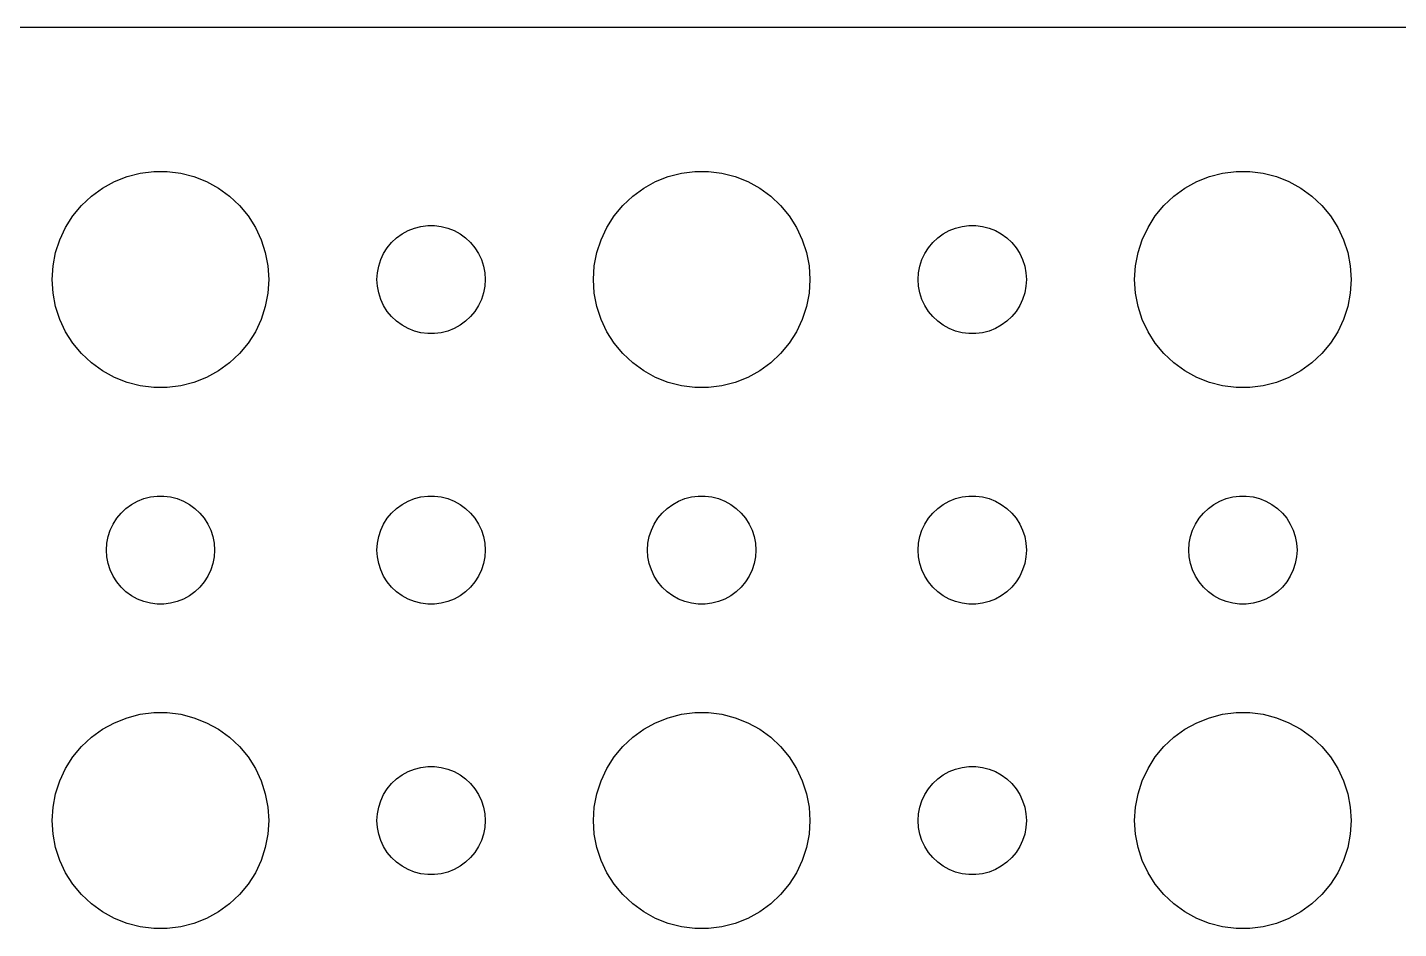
# Model space of a CAD drawing. Header units: metres. Extents: x -127 to 127, y -22 to 22.
# Drawn here: x 26.31 to 64.31, y -2.99 to 21.99 of the extents above; entities that cross this region are included whole.
import ezdxf

# ---------------------------------------------------------------- set-up
doc = ezdxf.new("R2010")
doc.units = ezdxf.units.M

msp = doc.modelspace()

# ---------------------------------------------------------------- linework, layer by layer
for p, q in [((122.314, 21.9901), (-122.314, 21.9901)), ((29.0729, 17.8532), (29.4379, 17.9469)), ((29.4379, 17.9469), (29.8116, 17.9941)), ((29.8116, 17.9941), (30.1884, 17.9941)), ((30.1884, 17.9941), (30.5621, 17.9469)), ((30.5621, 17.9469), (30.927, 17.8532)), ((44.0729, 17.8532), (44.4379, 17.9469)), ((44.4379, 17.9469), (44.8116, 17.9941)), ((44.8116, 17.9941), (45.1884, 17.9941)), ((45.1884, 17.9941), (45.5621, 17.9469)), ((45.5621, 17.9469), (45.927, 17.8532)), ((59.0729, 17.8532), (59.4379, 17.9469)), ((59.4379, 17.9469), (59.8116, 17.9941)), ((59.8116, 17.9941), (60.1884, 17.9941)), ((60.1884, 17.9941), (60.5621, 17.9469)), ((60.5621, 17.9469), (60.927, 17.8532)), ((28.0877, 17.3115), (28.3925, 17.533)), ((28.3925, 17.533), (28.7227, 17.7145)), ((28.7227, 17.7145), (29.0729, 17.8532)), ((30.927, 17.8532), (31.2773, 17.7145)), ((31.2773, 17.7145), (31.6075, 17.533)), ((31.6075, 17.533), (31.9123, 17.3115)), ((43.0877, 17.3115), (43.3925, 17.533)), ((43.3925, 17.533), (43.7227, 17.7145)), ((43.7227, 17.7145), (44.0729, 17.8532)), ((45.927, 17.8532), (46.2773, 17.7145)), ((46.2773, 17.7145), (46.6075, 17.533)), ((46.6075, 17.533), (46.9123, 17.3115)), ((58.0877, 17.3115), (58.3925, 17.533)), ((58.3925, 17.533), (58.7227, 17.7145)), ((58.7227, 17.7145), (59.0729, 17.8532)), ((60.927, 17.8532), (61.2773, 17.7145)), ((61.2773, 17.7145), (61.6075, 17.533)), ((61.6075, 17.533), (61.9123, 17.3115)), ((27.8131, 17.0536), (28.0877, 17.3115)), ((31.9123, 17.3115), (32.1869, 17.0536)), ((42.8131, 17.0536), (43.0877, 17.3115)), ((46.9123, 17.3115), (47.1869, 17.0536)), ((57.8131, 17.0536), (58.0877, 17.3115)), ((61.9123, 17.3115), (62.1869, 17.0536)), ((27.3711, 16.4453), (27.5729, 16.7634)), ((27.5729, 16.7634), (27.8131, 17.0536)), ((32.1869, 17.0536), (32.427, 16.7634)), ((32.427, 16.7634), (32.6289, 16.4453)), ((42.3711, 16.4453), (42.5729, 16.7634)), ((42.5729, 16.7634), (42.8131, 17.0536)), ((47.1869, 17.0536), (47.427, 16.7634)), ((47.427, 16.7634), (47.6289, 16.4453)), ((57.3711, 16.4453), (57.5729, 16.7634)), ((57.5729, 16.7634), (57.8131, 17.0536)), ((62.1869, 17.0536), (62.427, 16.7634)), ((62.427, 16.7634), (62.6289, 16.4453)), ((27.2107, 16.1044), (27.3711, 16.4453)), ((32.6289, 16.4453), (32.7893, 16.1044)), ((36.6963, 16.2665), (36.8613, 16.3572)), ((36.8613, 16.3572), (37.0365, 16.4266)), ((37.0365, 16.4266), (37.2189, 16.4734)), ((37.2189, 16.4734), (37.4058, 16.497)), ((37.4058, 16.497), (37.5942, 16.497)), ((37.5942, 16.497), (37.7811, 16.4734)), ((37.7811, 16.4734), (37.9635, 16.4266)), ((37.9635, 16.4266), (38.1387, 16.3572)), ((38.1387, 16.3572), (38.3037, 16.2665)), ((42.2107, 16.1044), (42.3711, 16.4453)), ((47.6289, 16.4453), (47.7893, 16.1044)), ((51.6963, 16.2665), (51.8613, 16.3572)), ((51.8613, 16.3572), (52.0365, 16.4266)), ((52.0365, 16.4266), (52.2189, 16.4734)), ((52.2189, 16.4734), (52.4058, 16.497)), ((52.4058, 16.497), (52.5942, 16.497)), ((52.5942, 16.497), (52.7811, 16.4734)), ((52.7811, 16.4734), (52.9635, 16.4266)), ((52.9635, 16.4266), (53.1387, 16.3572)), ((53.1387, 16.3572), (53.3037, 16.2665)), ((57.2107, 16.1044), (57.3711, 16.4453)), ((62.6289, 16.4453), (62.7893, 16.1044)), ((27.0942, 15.7461), (27.2107, 16.1044)), ((32.7893, 16.1044), (32.9057, 15.7461)), ((36.2865, 15.8817), (36.4065, 16.0268)), ((36.4065, 16.0268), (36.5439, 16.1558)), ((36.5439, 16.1558), (36.6963, 16.2665)), ((38.3037, 16.2665), (38.4561, 16.1558)), ((38.4561, 16.1558), (38.5934, 16.0268)), ((38.5934, 16.0268), (38.7135, 15.8817)), ((42.0942, 15.7461), (42.2107, 16.1044)), ((47.7893, 16.1044), (47.9057, 15.7461)), ((51.2865, 15.8817), (51.4065, 16.0268)), ((51.4065, 16.0268), (51.5439, 16.1558)), ((51.5439, 16.1558), (51.6963, 16.2665)), ((53.3037, 16.2665), (53.4561, 16.1558)), ((53.4561, 16.1558), (53.5934, 16.0268)), ((53.5934, 16.0268), (53.7135, 15.8817)), ((57.0942, 15.7461), (57.2107, 16.1044)), ((62.7893, 16.1044), (62.9057, 15.7461)), ((27.0237, 15.376), (27.0942, 15.7461)), ((32.9057, 15.7461), (32.9763, 15.376)), ((36.1053, 15.5522), (36.1855, 15.7226)), ((36.1855, 15.7226), (36.2865, 15.8817)), ((38.7135, 15.8817), (38.8145, 15.7226)), ((38.8145, 15.7226), (38.8947, 15.5522)), ((42.0237, 15.376), (42.0942, 15.7461)), ((47.9057, 15.7461), (47.9763, 15.376)), ((51.1053, 15.5522), (51.1855, 15.7226)), ((51.1855, 15.7226), (51.2865, 15.8817)), ((53.7135, 15.8817), (53.8145, 15.7226)), ((53.8145, 15.7226), (53.8947, 15.5522)), ((57.0237, 15.376), (57.0942, 15.7461)), ((62.9057, 15.7461), (62.9763, 15.376)), ((27, 15), (27.0237, 15.376)), ((32.9763, 15.376), (33, 15)), ((36.0118, 15.188), (36.0471, 15.373)), ((36.0471, 15.373), (36.1053, 15.5522)), ((38.8947, 15.5522), (38.9529, 15.373)), ((38.9529, 15.373), (38.9882, 15.188)), ((42, 15), (42.0237, 15.376)), ((47.9763, 15.376), (48, 15)), ((51.0118, 15.188), (51.0471, 15.373)), ((51.0471, 15.373), (51.1053, 15.5522)), ((53.8947, 15.5522), (53.9529, 15.373)), ((53.9529, 15.373), (53.9882, 15.188)), ((57, 15), (57.0237, 15.376)), ((62.9763, 15.376), (63, 15)), ((27.0237, 14.624), (27, 15)), ((33, 15), (32.9763, 14.624)), ((36, 15), (36.0118, 15.188)), ((36.0118, 14.812), (36, 15)), ((38.9882, 15.188), (39, 15)), ((39, 15), (38.9882, 14.812)), ((42.0237, 14.624), (42, 15)), ((48, 15), (47.9763, 14.624)), ((51, 15), (51.0118, 15.188)), ((51.0118, 14.812), (51, 15)), ((53.9882, 15.188), (54, 15)), ((54, 15), (53.9882, 14.812)), ((57.0237, 14.624), (57, 15)), ((63, 15), (62.9763, 14.624)), ((27.0942, 14.2539), (27.0237, 14.624)), ((32.9763, 14.624), (32.9057, 14.2539)), ((36.0471, 14.627), (36.0118, 14.812)), ((36.1053, 14.4478), (36.0471, 14.627)), ((36.1855, 14.2774), (36.1053, 14.4478)), ((38.8947, 14.4478), (38.8145, 14.2774)), ((38.9529, 14.627), (38.8947, 14.4478)), ((38.9882, 14.812), (38.9529, 14.627)), ((42.0942, 14.2539), (42.0237, 14.624)), ((47.9763, 14.624), (47.9057, 14.2539)), ((51.0471, 14.627), (51.0118, 14.812)), ((51.1053, 14.4478), (51.0471, 14.627)), ((51.1855, 14.2774), (51.1053, 14.4478)), ((53.8947, 14.4478), (53.8145, 14.2774)), ((53.9529, 14.627), (53.8947, 14.4478)), ((53.9882, 14.812), (53.9529, 14.627)), ((57.0942, 14.2539), (57.0237, 14.624)), ((62.9763, 14.624), (62.9057, 14.2539)), ((27.2107, 13.8956), (27.0942, 14.2539)), ((32.9057, 14.2539), (32.7893, 13.8956)), ((36.2865, 14.1183), (36.1855, 14.2774)), ((36.4065, 13.9732), (36.2865, 14.1183)), ((38.7135, 14.1183), (38.5934, 13.9732)), ((38.8145, 14.2774), (38.7135, 14.1183)), ((42.2107, 13.8956), (42.0942, 14.2539)), ((47.9057, 14.2539), (47.7893, 13.8956)), ((51.2865, 14.1183), (51.1855, 14.2774)), ((51.4065, 13.9732), (51.2865, 14.1183)), ((53.7135, 14.1183), (53.5934, 13.9732)), ((53.8145, 14.2774), (53.7135, 14.1183)), ((57.2107, 13.8956), (57.0942, 14.2539)), ((62.9057, 14.2539), (62.7893, 13.8956)), ((27.3711, 13.5547), (27.2107, 13.8956)), ((32.7893, 13.8956), (32.6289, 13.5547)), ((36.5439, 13.8442), (36.4065, 13.9732)), ((36.6963, 13.7335), (36.5439, 13.8442)), ((36.8613, 13.6427), (36.6963, 13.7335)), ((38.3037, 13.7335), (38.1387, 13.6427)), ((38.4561, 13.8442), (38.3037, 13.7335)), ((38.5934, 13.9732), (38.4561, 13.8442)), ((42.3711, 13.5547), (42.2107, 13.8956)), ((47.7893, 13.8956), (47.6289, 13.5547)), ((51.5439, 13.8442), (51.4065, 13.9732)), ((51.6963, 13.7335), (51.5439, 13.8442)), ((51.8613, 13.6427), (51.6963, 13.7335)), ((53.3037, 13.7335), (53.1387, 13.6427)), ((53.4561, 13.8442), (53.3037, 13.7335)), ((53.5934, 13.9732), (53.4561, 13.8442)), ((57.3711, 13.5547), (57.2107, 13.8956)), ((62.7893, 13.8956), (62.6289, 13.5547)), ((27.5729, 13.2366), (27.3711, 13.5547)), ((32.6289, 13.5547), (32.427, 13.2366)), ((37.0365, 13.5734), (36.8613, 13.6427)), ((37.2189, 13.5266), (37.0365, 13.5734)), ((37.4058, 13.5029), (37.2189, 13.5266)), ((37.5942, 13.5029), (37.4058, 13.5029)), ((37.7811, 13.5266), (37.5942, 13.5029)), ((37.9635, 13.5734), (37.7811, 13.5266)), ((38.1387, 13.6427), (37.9635, 13.5734)), ((42.5729, 13.2366), (42.3711, 13.5547)), ((47.6289, 13.5547), (47.427, 13.2366)), ((52.0365, 13.5734), (51.8613, 13.6427)), ((52.2189, 13.5266), (52.0365, 13.5734)), ((52.4058, 13.5029), (52.2189, 13.5266)), ((52.5942, 13.5029), (52.4058, 13.5029)), ((52.7811, 13.5266), (52.5942, 13.5029)), ((52.9635, 13.5734), (52.7811, 13.5266)), ((53.1387, 13.6427), (52.9635, 13.5734)), ((57.5729, 13.2366), (57.3711, 13.5547)), ((62.6289, 13.5547), (62.427, 13.2366)), ((27.8131, 12.9464), (27.5729, 13.2366)), ((28.0877, 12.6884), (27.8131, 12.9464)), ((32.1869, 12.9464), (31.9123, 12.6884)), ((32.427, 13.2366), (32.1869, 12.9464)), ((42.8131, 12.9464), (42.5729, 13.2366)), ((43.0877, 12.6884), (42.8131, 12.9464)), ((47.1869, 12.9464), (46.9123, 12.6884)), ((47.427, 13.2366), (47.1869, 12.9464)), ((57.8131, 12.9464), (57.5729, 13.2366)), ((58.0877, 12.6884), (57.8131, 12.9464)), ((62.1869, 12.9464), (61.9123, 12.6884)), ((62.427, 13.2366), (62.1869, 12.9464)), ((28.3925, 12.467), (28.0877, 12.6884)), ((31.9123, 12.6884), (31.6075, 12.467)), ((43.3925, 12.467), (43.0877, 12.6884)), ((46.9123, 12.6884), (46.6075, 12.467)), ((58.3925, 12.467), (58.0877, 12.6884)), ((61.9123, 12.6884), (61.6075, 12.467)), ((28.7227, 12.2855), (28.3925, 12.467)), ((29.0729, 12.1468), (28.7227, 12.2855)), ((31.2773, 12.2855), (30.927, 12.1468)), ((31.6075, 12.467), (31.2773, 12.2855)), ((43.7227, 12.2855), (43.3925, 12.467)), ((44.0729, 12.1468), (43.7227, 12.2855)), ((46.2773, 12.2855), (45.927, 12.1468)), ((46.6075, 12.467), (46.2773, 12.2855)), ((58.7227, 12.2855), (58.3925, 12.467)), ((59.0729, 12.1468), (58.7227, 12.2855)), ((61.2773, 12.2855), (60.927, 12.1468)), ((61.6075, 12.467), (61.2773, 12.2855)), ((29.4379, 12.0531), (29.0729, 12.1468)), ((29.8116, 12.0059), (29.4379, 12.0531)), ((30.1884, 12.0059), (29.8116, 12.0059)), ((30.5621, 12.0531), (30.1884, 12.0059)), ((30.927, 12.1468), (30.5621, 12.0531)), ((44.4379, 12.0531), (44.0729, 12.1468)), ((44.8116, 12.0059), (44.4379, 12.0531)), ((45.1884, 12.0059), (44.8116, 12.0059)), ((45.5621, 12.0531), (45.1884, 12.0059)), ((45.927, 12.1468), (45.5621, 12.0531)), ((59.4379, 12.0531), (59.0729, 12.1468)), ((59.8116, 12.0059), (59.4379, 12.0531)), ((60.1884, 12.0059), (59.8116, 12.0059)), ((60.5621, 12.0531), (60.1884, 12.0059)), ((60.927, 12.1468), (60.5621, 12.0531)), ((29.0439, 8.65576), (29.1963, 8.76648)), ((29.1963, 8.76648), (29.3613, 8.85724)), ((29.3613, 8.85724), (29.5365, 8.92657)), ((29.5365, 8.92657), (29.7189, 8.97342)), ((29.7189, 8.97342), (29.9058, 8.99704)), ((29.9058, 8.99704), (30.0942, 8.99704)), ((30.0942, 8.99704), (30.2811, 8.97342)), ((30.2811, 8.97342), (30.4635, 8.92657)), ((30.4635, 8.92657), (30.6387, 8.85724)), ((30.6387, 8.85724), (30.8037, 8.76648)), ((30.8037, 8.76648), (30.9561, 8.65576)), ((36.5439, 8.65576), (36.6963, 8.76648)), ((36.6963, 8.76648), (36.8613, 8.85724)), ((36.8613, 8.85724), (37.0365, 8.92657)), ((37.0365, 8.92657), (37.2189, 8.97342)), ((37.2189, 8.97342), (37.4058, 8.99704)), ((37.4058, 8.99704), (37.5942, 8.99704)), ((37.5942, 8.99704), (37.7811, 8.97342)), ((37.7811, 8.97342), (37.9635, 8.92657)), ((37.9635, 8.92657), (38.1387, 8.85724)), ((38.1387, 8.85724), (38.3037, 8.76648)), ((38.3037, 8.76648), (38.4561, 8.65576)), ((44.0439, 8.65576), (44.1963, 8.76648)), ((44.1963, 8.76648), (44.3613, 8.85724)), ((44.3613, 8.85724), (44.5365, 8.92657)), ((44.5365, 8.92657), (44.7189, 8.97342)), ((44.7189, 8.97342), (44.9058, 8.99704)), ((44.9058, 8.99704), (45.0942, 8.99704)), ((45.0942, 8.99704), (45.2811, 8.97342)), ((45.2811, 8.97342), (45.4635, 8.92657)), ((45.4635, 8.92657), (45.6387, 8.85724)), ((45.6387, 8.85724), (45.8037, 8.76648)), ((45.8037, 8.76648), (45.9561, 8.65576)), ((51.5439, 8.65576), (51.6963, 8.76648)), ((51.6963, 8.76648), (51.8613, 8.85724)), ((51.8613, 8.85724), (52.0365, 8.92657)), ((52.0365, 8.92657), (52.2189, 8.97342)), ((52.2189, 8.97342), (52.4058, 8.99704)), ((52.4058, 8.99704), (52.5942, 8.99704)), ((52.5942, 8.99704), (52.7811, 8.97342)), ((52.7811, 8.97342), (52.9635, 8.92657)), ((52.9635, 8.92657), (53.1387, 8.85724)), ((53.1387, 8.85724), (53.3037, 8.76648)), ((53.3037, 8.76648), (53.4561, 8.65576)), ((59.0439, 8.65576), (59.1963, 8.76648)), ((59.1963, 8.76648), (59.3613, 8.85724)), ((59.3613, 8.85724), (59.5365, 8.92657)), ((59.5365, 8.92657), (59.7189, 8.97342)), ((59.7189, 8.97342), (59.9058, 8.99704)), ((59.9058, 8.99704), (60.0942, 8.99704)), ((60.0942, 8.99704), (60.2811, 8.97342)), ((60.2811, 8.97342), (60.4635, 8.92657)), ((60.4635, 8.92657), (60.6387, 8.85724)), ((60.6387, 8.85724), (60.8037, 8.76648)), ((60.8037, 8.76648), (60.9561, 8.65576)), ((28.6855, 8.22263), (28.7865, 8.38167)), ((28.7865, 8.38167), (28.9065, 8.52681)), ((28.9065, 8.52681), (29.0439, 8.65576)), ((30.9561, 8.65576), (31.0934, 8.52681)), ((31.0934, 8.52681), (31.2135, 8.38167)), ((31.2135, 8.38167), (31.3145, 8.22263)), ((36.1855, 8.22263), (36.2865, 8.38167)), ((36.2865, 8.38167), (36.4065, 8.52681)), ((36.4065, 8.52681), (36.5439, 8.65576)), ((38.4561, 8.65576), (38.5934, 8.52681)), ((38.5934, 8.52681), (38.7135, 8.38167)), ((38.7135, 8.38167), (38.8145, 8.22263)), ((43.6855, 8.22263), (43.7865, 8.38167)), ((43.7865, 8.38167), (43.9065, 8.52681)), ((43.9065, 8.52681), (44.0439, 8.65576)), ((45.9561, 8.65576), (46.0934, 8.52681)), ((46.0934, 8.52681), (46.2135, 8.38167)), ((46.2135, 8.38167), (46.3145, 8.22263)), ((51.1855, 8.22263), (51.2865, 8.38167)), ((51.2865, 8.38167), (51.4065, 8.52681)), ((51.4065, 8.52681), (51.5439, 8.65576)), ((53.4561, 8.65576), (53.5934, 8.52681)), ((53.5934, 8.52681), (53.7135, 8.38167)), ((53.7135, 8.38167), (53.8145, 8.22263)), ((58.6855, 8.22263), (58.7865, 8.38167)), ((58.7865, 8.38167), (58.9065, 8.52681)), ((58.9065, 8.52681), (59.0439, 8.65576)), ((60.9561, 8.65576), (61.0934, 8.52681)), ((61.0934, 8.52681), (61.2135, 8.38167)), ((61.2135, 8.38167), (61.3145, 8.22263)), ((28.5471, 7.87303), (28.6053, 8.05219)), ((28.6053, 8.05219), (28.6855, 8.22263)), ((31.3145, 8.22263), (31.3947, 8.05219)), ((31.3947, 8.05219), (31.4529, 7.87303)), ((36.0471, 7.87303), (36.1053, 8.05219)), ((36.1053, 8.05219), (36.1855, 8.22263)), ((38.8145, 8.22263), (38.8947, 8.05219)), ((38.8947, 8.05219), (38.9529, 7.87303)), ((43.5471, 7.87303), (43.6053, 8.05219)), ((43.6053, 8.05219), (43.6855, 8.22263)), ((46.3145, 8.22263), (46.3947, 8.05219)), ((46.3947, 8.05219), (46.4529, 7.87303)), ((51.0471, 7.87303), (51.1053, 8.05219)), ((51.1053, 8.05219), (51.1855, 8.22263)), ((53.8145, 8.22263), (53.8947, 8.05219)), ((53.8947, 8.05219), (53.9529, 7.87303)), ((58.5471, 7.87303), (58.6053, 8.05219)), ((58.6053, 8.05219), (58.6855, 8.22263)), ((61.3145, 8.22263), (61.3947, 8.05219)), ((61.3947, 8.05219), (61.4529, 7.87303)), ((28.5, 7.5), (28.5118, 7.68799)), ((28.5118, 7.68799), (28.5471, 7.87303)), ((31.4529, 7.87303), (31.4882, 7.68799)), ((31.4882, 7.68799), (31.5, 7.5)), ((36, 7.5), (36.0118, 7.68799)), ((36.0118, 7.68799), (36.0471, 7.87303)), ((38.9529, 7.87303), (38.9882, 7.68799)), ((38.9882, 7.68799), (39, 7.5)), ((43.5, 7.5), (43.5118, 7.68799)), ((43.5118, 7.68799), (43.5471, 7.87303)), ((46.4529, 7.87303), (46.4882, 7.68799)), ((46.4882, 7.68799), (46.5, 7.5)), ((51, 7.5), (51.0118, 7.68799)), ((51.0118, 7.68799), (51.0471, 7.87303)), ((53.9529, 7.87303), (53.9882, 7.68799)), ((53.9882, 7.68799), (54, 7.5)), ((58.5, 7.5), (58.5118, 7.68799)), ((58.5118, 7.68799), (58.5471, 7.87303)), ((61.4529, 7.87303), (61.4882, 7.68799)), ((61.4882, 7.68799), (61.5, 7.5)), ((28.5118, 7.312), (28.5, 7.5)), ((28.5471, 7.12695), (28.5118, 7.312)), ((31.4882, 7.312), (31.4529, 7.12695)), ((31.5, 7.5), (31.4882, 7.312)), ((36.0118, 7.312), (36, 7.5)), ((36.0471, 7.12695), (36.0118, 7.312)), ((38.9882, 7.312), (38.9529, 7.12695)), ((39, 7.5), (38.9882, 7.312)), ((43.5118, 7.312), (43.5, 7.5)), ((43.5471, 7.12695), (43.5118, 7.312)), ((46.4882, 7.312), (46.4529, 7.12695)), ((46.5, 7.5), (46.4882, 7.312)), ((51.0118, 7.312), (51, 7.5)), ((51.0471, 7.12695), (51.0118, 7.312)), ((53.9882, 7.312), (53.9529, 7.12695)), ((54, 7.5), (53.9882, 7.312)), ((58.5118, 7.312), (58.5, 7.5)), ((58.5471, 7.12695), (58.5118, 7.312)), ((61.4882, 7.312), (61.4529, 7.12695)), ((61.5, 7.5), (61.4882, 7.312)), ((28.6053, 6.9478), (28.5471, 7.12695)), ((28.6855, 6.77736), (28.6053, 6.9478)), ((31.3947, 6.9478), (31.3145, 6.77736)), ((31.4529, 7.12695), (31.3947, 6.9478)), ((36.1053, 6.9478), (36.0471, 7.12695)), ((36.1855, 6.77736), (36.1053, 6.9478)), ((38.8947, 6.9478), (38.8145, 6.77736)), ((38.9529, 7.12695), (38.8947, 6.9478)), ((43.6053, 6.9478), (43.5471, 7.12695)), ((43.6855, 6.77736), (43.6053, 6.9478)), ((46.3947, 6.9478), (46.3145, 6.77736)), ((46.4529, 7.12695), (46.3947, 6.9478)), ((51.1053, 6.9478), (51.0471, 7.12695)), ((51.1855, 6.77736), (51.1053, 6.9478)), ((53.8947, 6.9478), (53.8145, 6.77736)), ((53.9529, 7.12695), (53.8947, 6.9478)), ((58.6053, 6.9478), (58.5471, 7.12695)), ((58.6855, 6.77736), (58.6053, 6.9478)), ((61.3947, 6.9478), (61.3145, 6.77736)), ((61.4529, 7.12695), (61.3947, 6.9478)), ((28.7865, 6.61832), (28.6855, 6.77736)), ((28.9065, 6.47318), (28.7865, 6.61832)), ((29.0439, 6.34422), (28.9065, 6.47318)), ((31.0934, 6.47318), (30.9561, 6.34422)), ((31.2135, 6.61832), (31.0934, 6.47318)), ((31.3145, 6.77736), (31.2135, 6.61832)), ((36.2865, 6.61832), (36.1855, 6.77736)), ((36.4065, 6.47318), (36.2865, 6.61832)), ((36.5439, 6.34422), (36.4065, 6.47318)), ((38.5934, 6.47318), (38.4561, 6.34422)), ((38.7135, 6.61832), (38.5934, 6.47318)), ((38.8145, 6.77736), (38.7135, 6.61832)), ((43.7865, 6.61832), (43.6855, 6.77736)), ((43.9065, 6.47318), (43.7865, 6.61832)), ((44.0439, 6.34422), (43.9065, 6.47318)), ((46.0934, 6.47318), (45.9561, 6.34422)), ((46.2135, 6.61832), (46.0934, 6.47318)), ((46.3145, 6.77736), (46.2135, 6.61832)), ((51.2865, 6.61832), (51.1855, 6.77736)), ((51.4065, 6.47318), (51.2865, 6.61832)), ((51.5439, 6.34422), (51.4065, 6.47318)), ((53.5934, 6.47318), (53.4561, 6.34422)), ((53.7135, 6.61832), (53.5934, 6.47318)), ((53.8145, 6.77736), (53.7135, 6.61832)), ((58.7865, 6.61832), (58.6855, 6.77736)), ((58.9065, 6.47318), (58.7865, 6.61832)), ((59.0439, 6.34422), (58.9065, 6.47318)), ((61.0934, 6.47318), (60.9561, 6.34422)), ((61.2135, 6.61832), (61.0934, 6.47318)), ((61.3145, 6.77736), (61.2135, 6.61832)), ((29.1963, 6.23351), (29.0439, 6.34422)), ((29.3613, 6.14275), (29.1963, 6.23351)), ((29.5365, 6.07341), (29.3613, 6.14275)), ((30.6387, 6.14275), (30.4635, 6.07341)), ((30.8037, 6.23351), (30.6387, 6.14275)), ((30.9561, 6.34422), (30.8037, 6.23351)), ((36.6963, 6.23351), (36.5439, 6.34422)), ((36.8613, 6.14275), (36.6963, 6.23351)), ((37.0365, 6.07341), (36.8613, 6.14275)), ((38.1387, 6.14275), (37.9635, 6.07341)), ((38.3037, 6.23351), (38.1387, 6.14275)), ((38.4561, 6.34422), (38.3037, 6.23351)), ((44.1963, 6.23351), (44.0439, 6.34422)), ((44.3613, 6.14275), (44.1963, 6.23351)), ((44.5365, 6.07341), (44.3613, 6.14275)), ((45.6387, 6.14275), (45.4635, 6.07341)), ((45.8037, 6.23351), (45.6387, 6.14275)), ((45.9561, 6.34422), (45.8037, 6.23351)), ((51.6963, 6.23351), (51.5439, 6.34422)), ((51.8613, 6.14275), (51.6963, 6.23351)), ((52.0365, 6.07341), (51.8613, 6.14275)), ((53.1387, 6.14275), (52.9635, 6.07341)), ((53.3037, 6.23351), (53.1387, 6.14275)), ((53.4561, 6.34422), (53.3037, 6.23351)), ((59.1963, 6.23351), (59.0439, 6.34422)), ((59.3613, 6.14275), (59.1963, 6.23351)), ((59.5365, 6.07341), (59.3613, 6.14275)), ((60.6387, 6.14275), (60.4635, 6.07341)), ((60.8037, 6.23351), (60.6387, 6.14275)), ((60.9561, 6.34422), (60.8037, 6.23351)), ((29.7189, 6.02657), (29.5365, 6.07341)), ((29.9058, 6.00294), (29.7189, 6.02657)), ((30.0942, 6.00294), (29.9058, 6.00294)), ((30.2811, 6.02657), (30.0942, 6.00294)), ((30.4635, 6.07341), (30.2811, 6.02657)), ((37.2189, 6.02657), (37.0365, 6.07341)), ((37.4058, 6.00294), (37.2189, 6.02657)), ((37.5942, 6.00294), (37.4058, 6.00294)), ((37.7811, 6.02657), (37.5942, 6.00294)), ((37.9635, 6.07341), (37.7811, 6.02657)), ((44.7189, 6.02657), (44.5365, 6.07341)), ((44.9058, 6.00294), (44.7189, 6.02657)), ((45.0942, 6.00294), (44.9058, 6.00294)), ((45.2811, 6.02657), (45.0942, 6.00294)), ((45.4635, 6.07341), (45.2811, 6.02657)), ((52.2189, 6.02657), (52.0365, 6.07341)), ((52.4058, 6.00294), (52.2189, 6.02657)), ((52.5942, 6.00294), (52.4058, 6.00294)), ((52.7811, 6.02657), (52.5942, 6.00294)), ((52.9635, 6.07341), (52.7811, 6.02657)), ((59.7189, 6.02657), (59.5365, 6.07341)), ((59.9058, 6.00294), (59.7189, 6.02657)), ((60.0942, 6.00294), (59.9058, 6.00294)), ((60.2811, 6.02657), (60.0942, 6.00294)), ((60.4635, 6.07341), (60.2811, 6.02657)), ((28.3925, 2.53297), (28.7227, 2.71448)), ((28.7227, 2.71448), (29.0729, 2.85316)), ((29.0729, 2.85316), (29.4379, 2.94685)), ((29.4379, 2.94685), (29.8116, 2.99408)), ((29.8116, 2.99408), (30.1884, 2.99408)), ((30.1884, 2.99408), (30.5621, 2.94685)), ((30.5621, 2.94685), (30.927, 2.85316)), ((30.927, 2.85316), (31.2773, 2.71448)), ((31.2773, 2.71448), (31.6075, 2.53297)), ((43.3925, 2.53297), (43.7227, 2.71448)), ((43.7227, 2.71448), (44.0729, 2.85316)), ((44.0729, 2.85316), (44.4379, 2.94685)), ((44.4379, 2.94685), (44.8116, 2.99408)), ((44.8116, 2.99408), (45.1884, 2.99408)), ((45.1884, 2.99408), (45.5621, 2.94685)), ((45.5621, 2.94685), (45.927, 2.85316)), ((45.927, 2.85316), (46.2773, 2.71448)), ((46.2773, 2.71448), (46.6075, 2.53297)), ((58.3925, 2.53297), (58.7227, 2.71448)), ((58.7227, 2.71448), (59.0729, 2.85316)), ((59.0729, 2.85316), (59.4379, 2.94685)), ((59.4379, 2.94685), (59.8116, 2.99408)), ((59.8116, 2.99408), (60.1884, 2.99408)), ((60.1884, 2.99408), (60.5621, 2.94685)), ((60.5621, 2.94685), (60.927, 2.85316)), ((60.927, 2.85316), (61.2773, 2.71448)), ((61.2773, 2.71448), (61.6075, 2.53297)), ((27.8131, 2.05363), (28.0877, 2.31154)), ((28.0877, 2.31154), (28.3925, 2.53297)), ((31.6075, 2.53297), (31.9123, 2.31154)), ((31.9123, 2.31154), (32.1869, 2.05363)), ((42.8131, 2.05363), (43.0877, 2.31154)), ((43.0877, 2.31154), (43.3925, 2.53297)), ((46.6075, 2.53297), (46.9123, 2.31154)), ((46.9123, 2.31154), (47.1869, 2.05363)), ((57.8131, 2.05363), (58.0877, 2.31154)), ((58.0877, 2.31154), (58.3925, 2.53297)), ((61.6075, 2.53297), (61.9123, 2.31154)), ((61.9123, 2.31154), (62.1869, 2.05363)), ((27.5729, 1.76335), (27.8131, 2.05363)), ((32.1869, 2.05363), (32.427, 1.76335)), ((42.5729, 1.76335), (42.8131, 2.05363)), ((47.1869, 2.05363), (47.427, 1.76335)), ((57.5729, 1.76335), (57.8131, 2.05363)), ((62.1869, 2.05363), (62.427, 1.76335)), ((27.3711, 1.44525), (27.5729, 1.76335)), ((32.427, 1.76335), (32.6289, 1.44525)), ((42.3711, 1.44525), (42.5729, 1.76335)), ((47.427, 1.76335), (47.6289, 1.44525)), ((57.3711, 1.44525), (57.5729, 1.76335)), ((62.427, 1.76335), (62.6289, 1.44525)), ((27.2107, 1.10437), (27.3711, 1.44525)), ((32.6289, 1.44525), (32.7893, 1.10437)), ((36.4065, 1.02681), (36.5439, 1.15576)), ((36.5439, 1.15576), (36.6963, 1.26648)), ((36.6963, 1.26648), (36.8613, 1.35724)), ((36.8613, 1.35724), (37.0365, 1.42657)), ((37.0365, 1.42657), (37.2189, 1.47342)), ((37.2189, 1.47342), (37.4058, 1.49704)), ((37.4058, 1.49704), (37.5942, 1.49704)), ((37.5942, 1.49704), (37.7811, 1.47342)), ((37.7811, 1.47342), (37.9635, 1.42657)), ((37.9635, 1.42657), (38.1387, 1.35724)), ((38.1387, 1.35724), (38.3037, 1.26648)), ((38.3037, 1.26648), (38.4561, 1.15576)), ((38.4561, 1.15576), (38.5934, 1.02681)), ((42.2107, 1.10437), (42.3711, 1.44525)), ((47.6289, 1.44525), (47.7893, 1.10437)), ((51.4065, 1.02681), (51.5439, 1.15576)), ((51.5439, 1.15576), (51.6963, 1.26648)), ((51.6963, 1.26648), (51.8613, 1.35724)), ((51.8613, 1.35724), (52.0365, 1.42657)), ((52.0365, 1.42657), (52.2189, 1.47342)), ((52.2189, 1.47342), (52.4058, 1.49704)), ((52.4058, 1.49704), (52.5942, 1.49704)), ((52.5942, 1.49704), (52.7811, 1.47342)), ((52.7811, 1.47342), (52.9635, 1.42657)), ((52.9635, 1.42657), (53.1387, 1.35724)), ((53.1387, 1.35724), (53.3037, 1.26648)), ((53.3037, 1.26648), (53.4561, 1.15576)), ((53.4561, 1.15576), (53.5934, 1.02681)), ((57.2107, 1.10437), (57.3711, 1.44525)), ((62.6289, 1.44525), (62.7893, 1.10437)), ((27.0942, 0.746063), (27.2107, 1.10437)), ((32.7893, 1.10437), (32.9057, 0.746063)), ((36.1855, 0.722626), (36.2865, 0.881668)), ((36.2865, 0.881668), (36.4065, 1.02681)), ((38.5934, 1.02681), (38.7135, 0.881668)), ((38.7135, 0.881668), (38.8145, 0.722626)), ((42.0942, 0.746063), (42.2107, 1.10437)), ((47.7893, 1.10437), (47.9057, 0.746063)), ((51.1855, 0.722626), (51.2865, 0.881668)), ((51.2865, 0.881668), (51.4065, 1.02681)), ((53.5934, 1.02681), (53.7135, 0.881668)), ((53.7135, 0.881668), (53.8145, 0.722626)), ((57.0942, 0.746063), (57.2107, 1.10437)), ((62.7893, 1.10437), (62.9057, 0.746063)), ((27.0237, 0.375992), (27.0942, 0.746063)), ((32.9057, 0.746063), (32.9763, 0.375992)), ((36.0471, 0.373032), (36.1053, 0.552185)), ((36.1053, 0.552185), (36.1855, 0.722626)), ((38.8145, 0.722626), (38.8947, 0.552185)), ((38.8947, 0.552185), (38.9529, 0.373032)), ((42.0237, 0.375992), (42.0942, 0.746063)), ((47.9057, 0.746063), (47.9763, 0.375992)), ((51.0471, 0.373032), (51.1053, 0.552185)), ((51.1053, 0.552185), (51.1855, 0.722626)), ((53.8145, 0.722626), (53.8947, 0.552185)), ((53.8947, 0.552185), (53.9529, 0.373032)), ((57.0237, 0.375992), (57.0942, 0.746063)), ((62.9057, 0.746063), (62.9763, 0.375992)), ((27, 0), (27.0237, 0.375992)), ((27.0237, -0.375992), (27, 0)), ((32.9763, 0.375992), (33, 0)), ((33, 0), (32.9763, -0.375992)), ((36, 0), (36.0118, 0.187988)), ((36.0118, -0.187988), (36, 0)), ((36.0118, 0.187988), (36.0471, 0.373032)), ((38.9529, 0.373032), (38.9882, 0.187988)), ((38.9882, 0.187988), (39, 0)), ((39, 0), (38.9882, -0.187988)), ((42, 0), (42.0237, 0.375992)), ((42.0237, -0.375992), (42, 0)), ((47.9763, 0.375992), (48, 0)), ((48, 0), (47.9763, -0.375992)), ((51, 0), (51.0118, 0.187988)), ((51.0118, -0.187988), (51, 0)), ((51.0118, 0.187988), (51.0471, 0.373032)), ((53.9529, 0.373032), (53.9882, 0.187988)), ((53.9882, 0.187988), (54, 0)), ((54, 0), (53.9882, -0.187988)), ((57, 0), (57.0237, 0.375992)), ((57.0237, -0.375992), (57, 0)), ((62.9763, 0.375992), (63, 0)), ((63, 0), (62.9763, -0.375992)), ((27.0942, -0.746063), (27.0237, -0.375992)), ((32.9763, -0.375992), (32.9057, -0.746063)), ((36.0471, -0.373032), (36.0118, -0.187988)), ((36.1053, -0.552185), (36.0471, -0.373032)), ((38.9529, -0.373032), (38.8947, -0.552185)), ((38.9882, -0.187988), (38.9529, -0.373032)), ((42.0942, -0.746063), (42.0237, -0.375992)), ((47.9763, -0.375992), (47.9057, -0.746063)), ((51.0471, -0.373032), (51.0118, -0.187988)), ((51.1053, -0.552185), (51.0471, -0.373032)), ((53.9529, -0.373032), (53.8947, -0.552185)), ((53.9882, -0.187988), (53.9529, -0.373032)), ((57.0942, -0.746063), (57.0237, -0.375992)), ((62.9763, -0.375992), (62.9057, -0.746063)), ((27.2107, -1.10437), (27.0942, -0.746063)), ((32.9057, -0.746063), (32.7893, -1.10437)), ((36.1855, -0.722626), (36.1053, -0.552185)), ((36.2865, -0.881668), (36.1855, -0.722626)), ((38.8145, -0.722626), (38.7135, -0.881668)), ((38.8947, -0.552185), (38.8145, -0.722626)), ((42.2107, -1.10437), (42.0942, -0.746063)), ((47.9057, -0.746063), (47.7893, -1.10437)), ((51.1855, -0.722626), (51.1053, -0.552185)), ((51.2865, -0.881668), (51.1855, -0.722626)), ((53.8145, -0.722626), (53.7135, -0.881668)), ((53.8947, -0.552185), (53.8145, -0.722626)), ((57.2107, -1.10437), (57.0942, -0.746063)), ((62.9057, -0.746063), (62.7893, -1.10437)), ((27.3711, -1.44525), (27.2107, -1.10437)), ((32.7893, -1.10437), (32.6289, -1.44525)), ((36.4065, -1.02681), (36.2865, -0.881668)), ((36.5439, -1.15576), (36.4065, -1.02681)), ((38.5934, -1.02681), (38.4561, -1.15576)), ((38.7135, -0.881668), (38.5934, -1.02681)), ((42.3711, -1.44525), (42.2107, -1.10437)), ((47.7893, -1.10437), (47.6289, -1.44525)), ((51.4065, -1.02681), (51.2865, -0.881668)), ((51.5439, -1.15576), (51.4065, -1.02681)), ((53.5934, -1.02681), (53.4561, -1.15576)), ((53.7135, -0.881668), (53.5934, -1.02681)), ((57.3711, -1.44525), (57.2107, -1.10437)), ((62.7893, -1.10437), (62.6289, -1.44525)), ((27.5729, -1.76335), (27.3711, -1.44525)), ((32.6289, -1.44525), (32.427, -1.76335)), ((36.6963, -1.26648), (36.5439, -1.15576)), ((36.8613, -1.35724), (36.6963, -1.26648)), ((37.0365, -1.42657), (36.8613, -1.35724)), ((37.2189, -1.47342), (37.0365, -1.42657)), ((37.4058, -1.49704), (37.2189, -1.47342)), ((37.5942, -1.49704), (37.4058, -1.49704)), ((37.7811, -1.47342), (37.5942, -1.49704)), ((37.9635, -1.42657), (37.7811, -1.47342)), ((38.1387, -1.35724), (37.9635, -1.42657)), ((38.3037, -1.26648), (38.1387, -1.35724)), ((38.4561, -1.15576), (38.3037, -1.26648)), ((42.5729, -1.76335), (42.3711, -1.44525)), ((47.6289, -1.44525), (47.427, -1.76335)), ((51.6963, -1.26648), (51.5439, -1.15576)), ((51.8613, -1.35724), (51.6963, -1.26648)), ((52.0365, -1.42657), (51.8613, -1.35724)), ((52.2189, -1.47342), (52.0365, -1.42657)), ((52.4058, -1.49704), (52.2189, -1.47342)), ((52.5942, -1.49704), (52.4058, -1.49704)), ((52.7811, -1.47342), (52.5942, -1.49704)), ((52.9635, -1.42657), (52.7811, -1.47342)), ((53.1387, -1.35724), (52.9635, -1.42657)), ((53.3037, -1.26648), (53.1387, -1.35724)), ((53.4561, -1.15576), (53.3037, -1.26648)), ((57.5729, -1.76335), (57.3711, -1.44525)), ((62.6289, -1.44525), (62.427, -1.76335)), ((27.8131, -2.05363), (27.5729, -1.76335)), ((32.427, -1.76335), (32.1869, -2.05363)), ((42.8131, -2.05363), (42.5729, -1.76335)), ((47.427, -1.76335), (47.1869, -2.05363)), ((57.8131, -2.05363), (57.5729, -1.76335)), ((62.427, -1.76335), (62.1869, -2.05363)), ((28.0877, -2.31154), (27.8131, -2.05363)), ((32.1869, -2.05363), (31.9123, -2.31154)), ((43.0877, -2.31154), (42.8131, -2.05363)), ((47.1869, -2.05363), (46.9123, -2.31154)), ((58.0877, -2.31154), (57.8131, -2.05363)), ((62.1869, -2.05363), (61.9123, -2.31154)), ((28.3925, -2.53297), (28.0877, -2.31154)), ((28.7227, -2.71448), (28.3925, -2.53297)), ((31.6075, -2.53297), (31.2773, -2.71448)), ((31.9123, -2.31154), (31.6075, -2.53297)), ((43.3925, -2.53297), (43.0877, -2.31154)), ((43.7227, -2.71448), (43.3925, -2.53297)), ((46.6075, -2.53297), (46.2773, -2.71448)), ((46.9123, -2.31154), (46.6075, -2.53297)), ((58.3925, -2.53297), (58.0877, -2.31154)), ((58.7227, -2.71448), (58.3925, -2.53297)), ((61.6075, -2.53297), (61.2773, -2.71448)), ((61.9123, -2.31154), (61.6075, -2.53297)), ((29.0729, -2.85316), (28.7227, -2.71448)), ((29.4379, -2.94685), (29.0729, -2.85316)), ((29.8116, -2.99408), (29.4379, -2.94685)), ((30.1884, -2.99408), (29.8116, -2.99408)), ((30.5621, -2.94685), (30.1884, -2.99408)), ((30.927, -2.85316), (30.5621, -2.94685)), ((31.2773, -2.71448), (30.927, -2.85316)), ((44.0729, -2.85316), (43.7227, -2.71448)), ((44.4379, -2.94685), (44.0729, -2.85316)), ((44.8116, -2.99408), (44.4379, -2.94685)), ((45.1884, -2.99408), (44.8116, -2.99408)), ((45.5621, -2.94685), (45.1884, -2.99408)), ((45.927, -2.85316), (45.5621, -2.94685)), ((46.2773, -2.71448), (45.927, -2.85316)), ((59.0729, -2.85316), (58.7227, -2.71448)), ((59.4379, -2.94685), (59.0729, -2.85316)), ((59.8116, -2.99408), (59.4379, -2.94685)), ((60.1884, -2.99408), (59.8116, -2.99408)), ((60.5621, -2.94685), (60.1884, -2.99408)), ((60.927, -2.85316), (60.5621, -2.94685)), ((61.2773, -2.71448), (60.927, -2.85316))]:
    msp.add_line(p, q)

doc.saveas('drawing.dxf')
